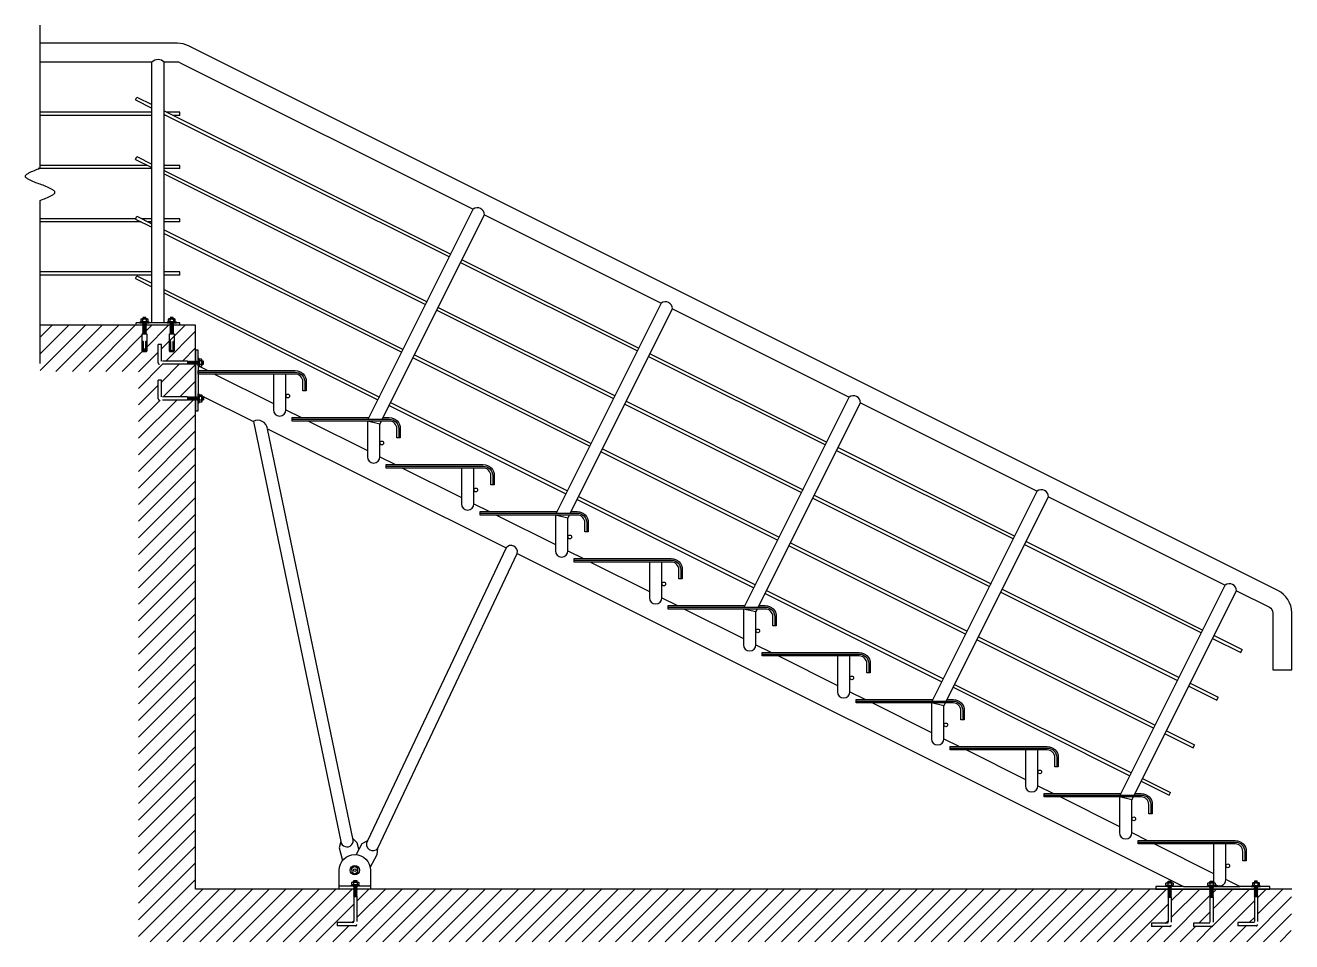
# Model space of a CAD drawing. Header units: millimetres. Extents: x 21.2 to 50.9, y 4.4 to 20.1.
# Drawn here: x 21.17 to 26.22, y 15.16 to 18.82 of the extents above; entities that cross this region are included whole.
import ezdxf

# ---------------------------------------------------------------- set-up
doc = ezdxf.new("R2010")
doc.units = ezdxf.units.MM
doc.linetypes.add('DASHED', pattern=[0.75, 0.5, -0.25])

# ---------------------------------------------------------------- blocks, each defined once
blk = doc.blocks.new('A$C688311E0')
h = blk.add_hatch()
h.set_pattern_fill('ANSI31', color=256, scale=375, style=0)
h.set_pattern_definition([(45, (-14988.09, -7635.56), (-33.14563, 33.14563), [])])
h.paths.add_polyline_path([(1310.3, 183), (1311.3, 183.1), (1309.3, 187.1), (1309.3, 187.1), (1311.3, 191.4), (1309.3, 195.4), (1309.3, 195.4), (1311.3, 199.7), (1309.3, 203.7), (1309.3, 203.7), (1311.3, 208.1), (1310.3, 210.1), (679.5, 210.1), (679.5, 2160.7), (675.8, 2162.4), (671.8, 2160.4), (671.8, 2160.4), (667.5, 2162.4), (663.5, 2160.4), (663.5, 2160.4), (659.2, 2162.4), (655.1, 2160.4), (655.1, 2160.4), (650.8, 2162.4), (647.3, 2160.6), (647.3, 2161.4), (535.6, 2161.4, -0.414214), (530.4, 2166.6), (530.4, 2240.3), (542.9, 2240.3), (542.9, 2173.9), (649.9, 2173.9), (650, 2172.9), (654, 2174.9), (654, 2174.8), (658.3, 2172.9), (662.3, 2174.9), (662.3, 2174.8), (666.6, 2172.9), (670.6, 2174.9), (670.6, 2174.8), (675, 2172.9), (679.5, 2175.1), (679.5, 2303.4), (675.8, 2305), (671.8, 2303), (671.8, 2303.1), (667.5, 2305), (663.5, 2303), (663.5, 2303.1), (659.2, 2305), (655.1, 2303), (655.1, 2303.1), (650.8, 2305), (647.3, 2303.3), (647.3, 2304.1), (535.6, 2304.1, -0.414214), (530.4, 2309.3), (530.4, 2383), (542.9, 2383), (542.9, 2316.6), (649.9, 2316.6), (650, 2315.6), (654, 2317.6), (654, 2317.5), (658.3, 2315.6), (662.3, 2317.6), (662.3, 2317.5), (666.6, 2315.6), (670.6, 2317.6), (670.6, 2317.5), (675, 2315.6), (679.5, 2317.8), (679.5, 2360.1), (679.5, 2460.1), (59.1, 2460.1), (59.1, 2275.8), (451.9, 2275.8), (451.9, 0), (5049, 0), (5052, 210.1), (4915.4, 210.1), (4914.9, 208.9), (4916.9, 204.9), (4916.9, 204.9), (4914.9, 200.6), (4916.9, 196.6), (4916.9, 196.6), (4914.9, 192.2), (4916.9, 188.2), (4916.9, 188.2), (4914.9, 183.9), (4916.7, 180.4), (4915.9, 180.4), (4915.9, 68.7, -0.414214), (4910.7, 63.5), (4836.9, 63.5), (4836.9, 76), (4903.4, 76), (4903.4, 183), (4904.4, 183.1), (4902.4, 187.1), (4902.4, 187.1), (4904.4, 191.4), (4902.4, 195.4), (4902.4, 195.4), (4904.4, 199.7), (4902.4, 203.7), (4902.4, 203.7), (4904.4, 208.1), (4903.4, 210.1), (4739.3, 210.1), (4737.7, 206.4), (4739.7, 202.4), (4739.6, 202.4), (4737.7, 198.1), (4739.7, 194.1), (4739.6, 194.1), (4737.7, 189.7), (4739.7, 185.7), (4739.6, 185.7), (4737.7, 181.4), (4739.4, 177.9), (4738.6, 177.9), (4738.6, 66.2, -0.414214), (4733.4, 61), (4659.7, 61), (4659.7, 73.5), (4726.1, 73.5), (4726.1, 180.5), (4727.1, 180.6), (4725.1, 184.6), (4725.2, 184.6), (4727.1, 188.9), (4725.1, 192.9), (4725.2, 192.9), (4727.1, 197.2), (4725.1, 201.2), (4725.2, 201.2), (4727.1, 205.6), (4724.9, 210.1), (4572.1, 210.1), (4570.4, 206.4), (4572.4, 202.4), (4572.4, 202.4), (4570.4, 198.1), (4572.4, 194.1), (4572.4, 194.1), (4570.4, 189.7), (4572.4, 185.7), (4572.4, 185.7), (4570.4, 181.4), (4572.2, 177.9), (4571.4, 177.9), (4571.4, 66.2, -0.414214), (4566.2, 61), (4492.4, 61), (4492.4, 73.5), (4558.9, 73.5), (4558.9, 180.5), (4559.9, 180.6), (4557.9, 184.6), (4557.9, 184.6), (4559.9, 188.9), (4557.9, 192.9), (4557.9, 192.9), (4559.9, 197.2), (4557.9, 201.2), (4557.9, 201.2), (4559.9, 205.6), (4557.6, 210.1), (4509.9, 210.1), (1322.3, 210.1), (1321.8, 208.9), (1323.8, 204.9), (1323.8, 204.9), (1321.8, 200.6), (1323.8, 196.6), (1323.8, 196.6), (1321.8, 192.2), (1323.8, 188.2), (1323.8, 188.2), (1321.8, 183.9), (1323.6, 180.4), (1322.8, 180.4), (1322.8, 68.7, -0.414214), (1317.6, 63.5), (1243.8, 63.5), (1243.8, 76), (1310.3, 76)])
h.paths.add_polyline_path([(590.2, 2357.6), (577.7, 2357.6), (577.7, 2395.1), (579.8, 2395.1), (579.8, 2357.6), (588.2, 2357.6), (588.2, 2395.1), (590.2, 2395.1)], flags=16)
h.paths.add_polyline_path([(481.6, 2357.6), (469.1, 2357.6), (469.1, 2395.1), (471.1, 2395.1), (471.1, 2357.6), (479.5, 2357.6), (479.5, 2395.1), (481.6, 2395.1)], flags=16)
for p, q in [((504.4, 3510.1), (59.1, 3510.1)), ((504.5, 2470.1), (504.5, 3510.1)), ((554.5, 2470.1), (554.5, 3510.1)), ((606.4, 3510.1), (554.5, 3510.1)), ((617.6, 3507.4), (1787, 2922.7)), ((439.2, 3359), (444.8, 3370.2)), ((439.2, 3359), (504.5, 3326.4)), ((444.8, 3370.2), (504.5, 3340.4)), ((504.5, 3310.1), (59.1, 3310.1)), ((504.5, 3297.6), (59.1, 3297.6)), ((554.5, 3315.4), (1697.6, 2743.8)), ((554.5, 3301.4), (1692, 2732.6)), ((562.2, 3297.6), (554.5, 3297.6)), ((617, 3310.1), (565.1, 3310.1)), ((617, 3297.6), (590.1, 3297.6)), ((617, 3297.6), (617, 3310.1)), ((439.2, 3121.5), (444.8, 3132.7)), ((444.8, 3132.7), (504.5, 3102.8)), ((504.5, 3085.1), (50.8, 3085.1)), ((487, 3097.6), (59.1, 3097.6)), ((439.2, 3121.5), (504.5, 3088.8)), ((617, 3097.6), (554.5, 3097.6)), ((617, 3085.1), (554.5, 3085.1)), ((617, 3085.1), (617, 3097.6)), ((554.5, 3077.8), (1602.6, 2553.7)), ((554.5, 3063.8), (1597, 2542.6)), ((439.7, 2885.1), (59.1, 2885.1)), ((439.2, 2883.9), (444.8, 2895.1)), ((439.2, 2883.9), (504.5, 2851.2)), ((444.8, 2895.1), (504.5, 2865.2)), ((504.5, 2885.1), (464.8, 2885.1)), ((617, 2885.1), (554.5, 2885.1)), ((617, 2872.6), (617, 2885.1)), ((1368.2, 2085.1), (1787, 2922.7)), ((1424.1, 2085.1), (1831.8, 2900.3)), ((1831.8, 2900.3), (2537, 2547.7)), ((461.8, 2872.6), (59.1, 2872.6)), ((504.5, 2872.6), (489.8, 2872.6)), ((617, 2872.6), (554.5, 2872.6)), ((554.5, 2840.2), (1507.5, 2363.7)), ((554.5, 2826.2), (1501.9, 2352.5)), ((1736.7, 2710.3), (2442, 2357.6)), ((1742.3, 2721.5), (2447.6, 2368.8)), ((504.5, 2672.6), (59.1, 2672.6)), ((504.5, 2660.1), (59.1, 2660.1)), ((439.2, 2646.3), (444.8, 2657.5)), ((439.2, 2646.3), (504.5, 2613.7)), ((444.8, 2657.5), (504.5, 2627.6)), ((617, 2672.6), (554.5, 2672.6)), ((617, 2660.1), (554.5, 2660.1)), ((617, 2660.1), (617, 2672.6)), ((554.5, 2602.6), (1412.5, 2173.6)), ((554.5, 2588.7), (1406.9, 2162.4)), ((1647.3, 2531.4), (2352.6, 2178.7)), ((467.9, 2483.8), (467.9, 2475.7)), ((481.3, 2489.2), (468.8, 2490.3)), ((481.3, 2485.1), (468.8, 2486.1)), ((481.3, 2485.1), (469.3, 2485.1)), ((469.8, 2488.1), (480.3, 2487.2)), ((482.3, 2483.8), (482.3, 2475.7)), ((576.5, 2483.8), (576.5, 2475.7)), ((590, 2489.2), (577.5, 2490.3)), ((590, 2485.1), (577.5, 2486.1)), ((590, 2485.1), (578, 2485.1)), ((578.5, 2488.1), (589, 2487.2)), ((591, 2483.8), (591, 2475.7)), ((1641.7, 2520.2), (2347, 2167.6)), ((2174.1, 1710.1), (2581.8, 2525.3)), ((2581.8, 2525.3), (3287, 2172.7)), ((617, 2470.1), (442, 2470.1)), ((442, 2460.1), (442, 2470.1)), ((487.4, 2472.2), (462.7, 2472.2)), ((464.5, 2474.4), (485.6, 2474.4)), ((596.1, 2472.2), (571.4, 2472.2)), ((573.2, 2474.4), (594.3, 2474.4)), ((617, 2460.1), (617, 2470.1)), ((1546.7, 2330.1), (2251.9, 1977.5)), ((1552.2, 2341.3), (2257.5, 1988.7)), ((2486.7, 2335.3), (3192, 1982.6)), ((2492.3, 2346.5), (3197.6, 1993.8)), ((689.5, 2305.4), (689.5, 2316.5)), ((689.5, 2315.6), (689.5, 2304.5)), ((689.5, 2315.6), (689.5, 2304.5)), ((689.5, 2297.6), (689.5, 2185.7)), ((691.6, 2298.1), (691.6, 2322.8)), ((693.8, 2321), (693.8, 2299.9)), ((703.2, 2317.7), (695.1, 2317.7)), ((703.2, 2303.3), (695.1, 2303.3)), ((704.5, 2304.2), (705.5, 2316.7)), ((704.5, 2304.2), (704.5, 2316.3)), ((707.5, 2315.7), (706.6, 2305.2)), ((708.6, 2304.2), (709.7, 2316.7)), ((754.5, 2265.1), (989.5, 2147.6)), ((689.5, 2172.9), (689.5, 2161.8)), ((689.5, 2172.9), (689.5, 2161.8)), ((691.6, 2180.2), (691.6, 2155.5)), ((693.8, 2157.3), (693.8, 2178.4)), ((703.2, 2175), (695.1, 2175)), ((704.5, 2174.1), (704.5, 2162)), ((704.5, 2174.1), (705.5, 2161.6)), ((707.5, 2162.6), (706.6, 2173.1)), ((708.6, 2174.1), (709.7, 2161.6)), ((2868.2, 1335.1), (3287, 2172.7)), ((703.2, 2160.6), (695.1, 2160.6)), ((1039.5, 2122.6), (1102, 2091.3)), ((1451.6, 2140.1), (2156.9, 1787.4)), ((1457.2, 2151.3), (2162.5, 1798.6)), ((2391.7, 2145.2), (3097, 1792.6)), ((2397.3, 2156.4), (3102.6, 1803.7)), ((2924.1, 1335.1), (3331.8, 2150.3)), ((3331.8, 2150.3), (4037, 1797.7)), ((1129.5, 2077.6), (1364.5, 1960.1)), ((3242.3, 1971.5), (3947.6, 1618.8)), ((1414.5, 1935.1), (1477, 1903.8)), ((2296.7, 1955.1), (3001.9, 1602.5)), ((2302.2, 1966.3), (3007.5, 1613.7)), ((3236.7, 1960.3), (3942, 1607.6)), ((1504.5, 1890.1), (1739.5, 1772.6)), ((2207.2, 1776.3), (2912.5, 1423.6)), ((3141.7, 1770.2), (3847, 1417.6)), ((3147.3, 1781.4), (3852.6, 1428.7)), ((3618.2, 960.1), (4037, 1797.7)), ((3674.1, 960.1), (4081.8, 1775.3)), ((4081.8, 1775.3), (4787, 1422.7)), ((1789.5, 1747.6), (1852, 1716.3)), ((2201.6, 1765.1), (2906.9, 1412.4)), ((1879.5, 1702.6), (2114.5, 1585.1)), ((3046.7, 1580.1), (3751.9, 1227.5)), ((3052.2, 1591.3), (3757.5, 1238.7)), ((3986.7, 1585.3), (4692, 1232.6)), ((3992.3, 1596.5), (4697.6, 1243.8)), ((2164.5, 1560.1), (2227, 1528.8)), ((2254.5, 1515.1), (2489.5, 1397.6)), ((4368.2, 585.1), (4787, 1422.7)), ((2539.5, 1372.6), (2602, 1341.3)), ((2951.6, 1390.1), (3656.9, 1037.4)), ((2957.2, 1401.3), (3662.5, 1048.6)), ((3891.7, 1395.2), (4597, 1042.6)), ((3897.3, 1406.4), (4602.6, 1053.7)), ((4424.1, 585.1), (4831.8, 1400.3)), ((2629.5, 1327.6), (2864.5, 1210.1)), ((3802.2, 1216.3), (4507.5, 863.7)), ((4742.3, 1221.5), (4854.1, 1165.6)), ((2914.5, 1185.1), (2977, 1153.8)), ((3796.7, 1205.1), (4501.9, 852.5)), ((4736.7, 1210.3), (4848.5, 1154.4)), ((4848.5, 1154.4), (4854.1, 1165.6)), ((3004.5, 1140.1), (3239.5, 1022.6)), ((3701.6, 1015.1), (4406.9, 662.4)), ((3707.2, 1026.3), (4412.5, 673.6)), ((4641.7, 1020.2), (4753.5, 964.3)), ((4647.3, 1031.4), (4759.1, 975.5)), ((3289.5, 997.6), (3352, 966.3)), ((4753.5, 964.3), (4759.1, 975.5)), ((3379.5, 952.6), (3614.5, 835.1)), ((3664.5, 810.1), (3727, 778.8)), ((4546.7, 830.1), (4658.5, 774.2)), ((4552.2, 841.3), (4664, 785.4)), ((3754.5, 765.1), (3989.5, 647.6)), ((4658.5, 774.2), (4664, 785.4)), ((4039.5, 622.6), (4102, 591.3)), ((4451.6, 640.1), (4563.4, 584.2)), ((4457.2, 651.3), (4569, 595.4)), ((4129.5, 577.6), (4364.5, 460.1)), ((4563.4, 584.2), (4569, 595.4)), ((4414.5, 435.1), (4477, 403.8)), ((4504.5, 390.1), (4739.5, 272.6)), ((1252, 222.6), (1377, 222.6)), ((1304, 224.7), (1328.7, 224.7)), ((1326.9, 226.9), (1305.8, 226.9)), ((1309.1, 236.3), (1309.2, 228.2)), ((1310.1, 241.7), (1322.6, 242.8)), ((1310.1, 237.6), (1322.6, 238.6)), ((1310.1, 237.6), (1322.1, 237.6)), ((1321.6, 240.6), (1311.1, 239.7)), ((1311.3, 222.6), (1322.3, 222.6)), ((1323.6, 236.3), (1323.6, 228.2)), ((4552.6, 222.2), (4577.3, 222.2)), ((4575.5, 224.4), (4554.4, 224.4)), ((4557.7, 233.8), (4557.7, 225.7)), ((4558.7, 239.2), (4571.2, 240.3)), ((4558.7, 235.1), (4571.2, 236.1)), ((4558.7, 235.1), (4570.7, 235.1)), ((4570.2, 238.1), (4559.7, 237.2)), ((4559.9, 220.1), (4570.9, 220.1)), ((4559.9, 220.1), (4570.9, 220.1)), ((4572.2, 233.8), (4572.2, 225.7)), ((4620.9, 220.1), (4844.5, 220.1)), ((4719.9, 222.2), (4744.6, 222.2)), ((4742.8, 224.4), (4721.7, 224.4)), ((4725, 233.8), (4725, 225.7)), ((4726, 239.2), (4738.5, 240.3)), ((4726, 235.1), (4738.5, 236.1)), ((4726, 235.1), (4738, 235.1)), ((4737.5, 238.1), (4726.9, 237.2)), ((4727.1, 220.1), (4738.2, 220.1)), ((4727.1, 220.1), (4738.2, 220.1)), ((4739.4, 233.8), (4739.4, 225.7)), ((4921.8, 222.2), (4897.1, 222.2)), ((4898.9, 224.4), (4920, 224.4)), ((4902.2, 233.8), (4902.2, 225.7)), ((4915.7, 239.2), (4903.2, 240.3)), ((4915.7, 235.1), (4903.2, 236.1)), ((4914.5, 220.1), (4903.5, 220.1)), ((4915.7, 235.1), (4903.7, 235.1)), ((4904.2, 238.1), (4914.7, 237.2)), ((4904.4, 222.6), (4915.4, 222.6)), ((4916.7, 233.8), (4916.7, 225.7))]:
    blk.add_line(p, q)
at = {"linetype": 'DASHED'}
for p, q in [((480.1, 2470.1), (469.1, 2470.1)), ((469.1, 2468), (481.6, 2469)), ((469.1, 2463.8), (481.6, 2464.8)), ((469.1, 2459.6), (481.6, 2460.7)), ((469.1, 2455.5), (481.6, 2456.5)), ((469.1, 2451.3), (481.6, 2452.3)), ((469.1, 2447.1), (481.6, 2448.2)), ((469.1, 2443), (481.6, 2444)), ((469.1, 2438.8), (481.6, 2439.8)), ((469.1, 2434.6), (481.6, 2435.7)), ((469.1, 2430.5), (481.6, 2431.5)), ((481.6, 2431.5), (469.1, 2430.5)), ((469.1, 2426.3), (481.6, 2427.3)), ((469.1, 2426.3), (481.1, 2426.3)), ((470, 2470.1), (481, 2470.1)), ((480.6, 2466.8), (470.1, 2466)), ((480.6, 2462.7), (470.1, 2461.8)), ((480.6, 2458.5), (470.1, 2457.7)), ((480.6, 2454.3), (470.1, 2453.5)), ((480.6, 2450.2), (470.1, 2449.3)), ((480.6, 2446), (470.1, 2445.2)), ((480.6, 2441.8), (470.1, 2441)), ((480.6, 2437.7), (470.1, 2436.8)), ((480.6, 2433.5), (470.1, 2432.7)), ((480.6, 2429.3), (470.1, 2428.5)), ((577.7, 2468), (590.2, 2469)), ((577.7, 2463.8), (590.2, 2464.8)), ((577.7, 2459.6), (590.2, 2460.7)), ((577.7, 2455.5), (590.2, 2456.5)), ((577.7, 2451.3), (590.2, 2452.3)), ((577.7, 2447.1), (590.2, 2448.2)), ((577.7, 2443), (590.2, 2444)), ((577.7, 2438.8), (590.2, 2439.8)), ((577.7, 2434.6), (590.2, 2435.7)), ((590.2, 2431.5), (577.7, 2430.5)), ((577.7, 2430.5), (590.2, 2431.5)), ((577.7, 2426.3), (590.2, 2427.3)), ((577.7, 2426.3), (589.8, 2426.3)), ((588.8, 2470.1), (577.8, 2470.1)), ((578.7, 2470.1), (589.7, 2470.1)), ((589.2, 2466.8), (578.7, 2466)), ((589.2, 2462.7), (578.7, 2461.8)), ((589.2, 2458.5), (578.7, 2457.7)), ((589.2, 2454.3), (578.7, 2453.5)), ((589.2, 2450.2), (578.7, 2449.3)), ((589.2, 2446), (578.7, 2445.2)), ((589.2, 2441.8), (578.7, 2441)), ((589.2, 2437.7), (578.7, 2436.8)), ((589.2, 2433.5), (578.7, 2432.7)), ((589.2, 2429.3), (578.7, 2428.5)), ((530.4, 2309.3), (530.4, 2383)), ((542.9, 2383), (530.4, 2383)), ((542.9, 2316.6), (542.9, 2383)), ((647.3, 2304.1), (535.6, 2304.1)), ((647.3, 2316.6), (542.9, 2316.6)), ((647.3, 2316.6), (647.3, 2304.1)), ((647.8, 2316.6), (648.8, 2304.1)), ((650.8, 2305), (650, 2315.6)), ((652, 2316.6), (653, 2304.1)), ((655, 2305), (654.1, 2315.6)), ((656.1, 2316.6), (657.2, 2304.1)), ((659.2, 2305), (658.3, 2315.6)), ((660.3, 2316.6), (661.3, 2304.1)), ((663.3, 2305), (662.5, 2315.6)), ((664.5, 2316.6), (665.5, 2304.1)), ((667.5, 2305), (666.6, 2315.6)), ((668.6, 2316.6), (669.7, 2304.1)), ((671.7, 2305), (670.8, 2315.6)), ((672.8, 2316.6), (673.8, 2304.1)), ((675.8, 2305), (675, 2315.6)), ((677, 2316.6), (678, 2304.1)), ((680, 2305), (679.1, 2315.6)), ((681.1, 2316.6), (682.2, 2304.1)), ((684.2, 2305), (683.3, 2315.6)), ((685.3, 2316.6), (686.3, 2304.1)), ((688.3, 2305), (687.5, 2315.6)), ((689.5, 2316.6), (689.5, 2304.5)), ((542.9, 2240.3), (530.4, 2240.3)), ((530.4, 2166.6), (530.4, 2240.3)), ((542.9, 2173.9), (542.9, 2240.3)), ((647.3, 2173.9), (542.9, 2173.9)), ((647.3, 2173.9), (647.3, 2161.4)), ((647.8, 2173.9), (648.8, 2161.4)), ((650.8, 2162.4), (650, 2172.9)), ((652, 2173.9), (653, 2161.4)), ((655, 2162.4), (654.1, 2172.9)), ((656.1, 2173.9), (657.2, 2161.4)), ((659.2, 2162.4), (658.3, 2172.9)), ((660.3, 2173.9), (661.3, 2161.4)), ((663.3, 2162.4), (662.5, 2172.9)), ((664.5, 2173.9), (665.5, 2161.4)), ((667.5, 2162.4), (666.6, 2172.9)), ((668.6, 2173.9), (669.7, 2161.4)), ((671.7, 2162.4), (670.8, 2172.9)), ((672.8, 2173.9), (673.8, 2161.4)), ((675.8, 2162.4), (675, 2172.9)), ((677, 2173.9), (678, 2161.4)), ((680, 2162.4), (679.1, 2172.9)), ((681.1, 2173.9), (682.2, 2161.4)), ((684.2, 2162.4), (683.3, 2172.9)), ((685.3, 2173.9), (686.3, 2161.4)), ((688.3, 2162.4), (687.5, 2172.9)), ((689.5, 2173.9), (689.5, 2161.8)), ((647.3, 2161.4), (535.6, 2161.4)), ((1310.3, 222.6), (1322.3, 222.6)), ((1310.3, 218.4), (1322.8, 219.4)), ((1310.3, 214.2), (1322.8, 215.3)), ((1310.3, 210.1), (1322.8, 211.1)), ((1310.3, 205.9), (1322.8, 206.9)), ((1310.3, 201.7), (1322.8, 202.8)), ((1321.8, 221.4), (1311.3, 220.6)), ((1321.8, 217.2), (1311.3, 216.4)), ((1321.8, 213.1), (1311.3, 212.2)), ((1321.8, 208.9), (1311.3, 208.1)), ((1321.8, 204.7), (1311.3, 203.9)), ((4558.9, 220.1), (4570.9, 220.1)), ((4558.9, 215.9), (4571.4, 216.9)), ((4558.9, 211.7), (4571.4, 212.8)), ((4558.9, 207.6), (4571.4, 208.6)), ((4558.9, 203.4), (4571.4, 204.4)), ((4570.4, 218.9), (4559.9, 218.1)), ((4570.4, 214.7), (4559.9, 213.9)), ((4570.4, 210.6), (4559.9, 209.7)), ((4570.4, 206.4), (4559.9, 205.6)), ((4570.4, 202.2), (4559.9, 201.4)), ((4726.1, 220.1), (4738.2, 220.1)), ((4726.1, 215.9), (4738.6, 216.9)), ((4726.1, 211.7), (4738.6, 212.8)), ((4726.1, 207.6), (4738.6, 208.6)), ((4726.1, 203.4), (4738.6, 204.4)), ((4737.7, 218.9), (4727.1, 218.1)), ((4737.7, 214.7), (4727.1, 213.9)), ((4737.7, 210.6), (4727.1, 209.7)), ((4737.7, 206.4), (4727.1, 205.6)), ((4737.7, 202.2), (4727.1, 201.4)), ((4903.4, 222.6), (4915.4, 222.6)), ((4903.4, 218.4), (4915.9, 219.4)), ((4903.4, 214.2), (4915.9, 215.3)), ((4903.4, 210.1), (4915.9, 211.1)), ((4903.4, 205.9), (4915.9, 206.9)), ((4903.4, 201.7), (4915.9, 202.8)), ((4914.9, 221.4), (4904.4, 220.6)), ((4914.9, 217.2), (4904.4, 216.4)), ((4914.9, 213.1), (4904.4, 212.2)), ((4914.9, 208.9), (4904.4, 208.1)), ((4914.9, 204.7), (4904.4, 203.9)), ((1310.3, 197.6), (1322.8, 198.6)), ((1310.3, 193.4), (1322.8, 194.4)), ((1310.3, 189.2), (1322.8, 190.3)), ((1310.3, 185.1), (1322.8, 186.1)), ((1310.3, 180.9), (1322.8, 181.9)), ((1310.3, 180.4), (1322.8, 180.4)), ((1310.3, 180.4), (1310.3, 76)), ((1321.8, 200.6), (1311.3, 199.7)), ((1321.8, 196.4), (1311.3, 195.6)), ((1321.8, 192.2), (1311.3, 191.4)), ((1321.8, 188.1), (1311.3, 187.2)), ((1321.8, 183.9), (1311.3, 183.1)), ((1322.8, 180.4), (1322.8, 68.7)), ((4558.9, 199.2), (4571.4, 200.3)), ((4558.9, 195.1), (4571.4, 196.1)), ((4558.9, 190.9), (4571.4, 191.9)), ((4558.9, 186.7), (4571.4, 187.8)), ((4558.9, 182.6), (4571.4, 183.6)), ((4558.9, 178.4), (4571.4, 179.4)), ((4558.9, 177.9), (4558.9, 73.5)), ((4558.9, 177.9), (4571.4, 177.9)), ((4570.4, 198.1), (4559.9, 197.2)), ((4570.4, 193.9), (4559.9, 193.1)), ((4570.4, 189.7), (4559.9, 188.9)), ((4570.4, 185.6), (4559.9, 184.7)), ((4570.4, 181.4), (4559.9, 180.6)), ((4571.4, 177.9), (4571.4, 66.2)), ((4726.1, 199.2), (4738.6, 200.3)), ((4726.1, 195.1), (4738.6, 196.1)), ((4726.1, 190.9), (4738.6, 191.9)), ((4726.1, 186.7), (4738.6, 187.8)), ((4726.1, 182.6), (4738.6, 183.6)), ((4726.1, 178.4), (4738.6, 179.4)), ((4726.1, 177.9), (4726.1, 73.5)), ((4726.1, 177.9), (4738.6, 177.9)), ((4737.7, 198.1), (4727.1, 197.2)), ((4737.7, 193.9), (4727.1, 193.1)), ((4737.7, 189.7), (4727.1, 188.9)), ((4737.7, 185.6), (4727.1, 184.7)), ((4737.7, 181.4), (4727.1, 180.6)), ((4738.6, 177.9), (4738.6, 66.2)), ((4903.4, 197.6), (4915.9, 198.6)), ((4903.4, 193.4), (4915.9, 194.4)), ((4903.4, 189.2), (4915.9, 190.3)), ((4903.4, 185.1), (4915.9, 186.1)), ((4903.4, 180.9), (4915.9, 181.9)), ((4903.4, 180.4), (4903.4, 76)), ((4903.4, 180.4), (4915.9, 180.4)), ((4914.9, 200.6), (4904.4, 199.7)), ((4914.9, 196.4), (4904.4, 195.6)), ((4914.9, 192.2), (4904.4, 191.4)), ((4914.9, 188.1), (4904.4, 187.2)), ((4914.9, 183.9), (4904.4, 183.1)), ((4915.9, 180.4), (4915.9, 68.7)), ((1310.3, 76), (1243.8, 76)), ((1243.8, 76), (1243.8, 63.5)), ((1317.6, 63.5), (1243.8, 63.5)), ((4558.9, 73.5), (4492.4, 73.5)), ((4492.4, 73.5), (4492.4, 61)), ((4566.2, 61), (4492.4, 61)), ((4726.1, 73.5), (4659.7, 73.5)), ((4659.7, 73.5), (4659.7, 61)), ((4733.4, 61), (4659.7, 61)), ((4903.4, 76), (4836.9, 76)), ((4836.9, 76), (4836.9, 63.5)), ((4910.7, 63.5), (4836.9, 63.5))]:
    blk.add_line(p, q, dxfattribs=at)
for points in [[(59.1, 2306.7), (59.1, 2958.4, 0.033865), (104.6, 2977.2, 0.043189), (115, 2984.6, 0.176583), (118.2, 2990.4, 0.176583), (115, 2996.3, 0.043189), (104.6, 3003.6, 0.033865), (59.1, 3022.4, -0.033865), (13.6, 3041.2, -0.043189), (3.3, 3048.6, -0.176583), (0, 3054.4, -0.176583), (3.3, 3060.3, -0.043189), (13.6, 3067.6, -0.033865), (59.1, 3086.4), (59.1, 3656.8)], [(4831.8, 1400.3), (4963.1, 1334.6, -0.284079), (4977, 1312.3), (4977, 1085.1), (5052, 1085.1), (5052, 1312.3, 0.284079), (4996.7, 1401.7), (651.1, 3574.5, 0.116434), (606.4, 3585.1), (59.1, 3585.1)], [(480.1, 2470.1), (493.7, 2470.1), (493.7, 2472.2), (487.4, 2472.2), (487.4, 2474.4), (485.6, 2474.4, 0.201578), (489.5, 2475.9), (489.5, 2483.6, 0.203722), (485.9, 2485.1), (481.3, 2485.1), (480.3, 2487.2), (481.3, 2489.2), (480.4, 2491.3), (469.4, 2491.3), (468.8, 2490.3), (469.8, 2488.1), (468.8, 2486.1), (469.3, 2485.1), (464.2, 2485.1, 0.22641), (460.7, 2483.6), (460.6, 2475.9, 0.193582), (464.5, 2474.4), (462.7, 2474.4), (462.7, 2472.2), (456.5, 2472.2), (456.5, 2470.1), (469.1, 2470.1)], [(464.5, 2485.1, -0.219294), (467.9, 2483.8, -0.173205), (482.3, 2483.8, -0.102242), (485.6, 2485.1)], [(464.5, 2474.4, 0.219294), (467.9, 2475.7, 0.173205), (482.3, 2475.7, 0.102242), (485.6, 2474.4)], [(588.8, 2470.1), (602.4, 2470.1), (602.4, 2472.2), (596.1, 2472.2), (596.1, 2474.4), (594.3, 2474.4, 0.201578), (598.2, 2475.9), (598.2, 2483.6, 0.203722), (594.6, 2485.1), (590, 2485.1), (589, 2487.2), (590, 2489.2), (589.1, 2491.3), (578, 2491.3), (577.5, 2490.3), (578.5, 2488.1), (577.5, 2486.1), (578, 2485.1), (572.9, 2485.1, 0.22641), (569.3, 2483.6), (569.3, 2475.9, 0.193582), (573.2, 2474.4), (571.4, 2474.4), (571.4, 2472.2), (565.2, 2472.2), (565.2, 2470.1), (577.8, 2470.1)], [(573.2, 2485.1, -0.219294), (576.5, 2483.8, -0.173205), (591, 2483.8, -0.102242), (594.3, 2485.1)], [(573.2, 2474.4, 0.219294), (576.5, 2475.7, 0.173205), (591, 2475.7, 0.102242), (594.3, 2474.4)], [(689.5, 2305.4), (689.5, 2291.9), (691.6, 2291.9), (691.6, 2298.1), (693.8, 2298.1), (693.8, 2299.9, 0.201578), (695.3, 2296.1), (703, 2296.1, 0.203722), (704.5, 2299.6), (704.5, 2304.2), (706.6, 2305.2), (708.6, 2304.2), (710.7, 2305.2), (710.7, 2316.2), (709.7, 2316.7), (707.5, 2315.7), (705.5, 2316.7), (704.5, 2316.3), (704.5, 2321.4, 0.22641), (703, 2324.9), (695.3, 2324.9, 0.193582), (693.8, 2321), (693.8, 2322.8), (691.6, 2322.8), (691.6, 2329.1), (689.5, 2329.1), (689.5, 2316.5)], [(689.5, 2272.6), (689.5, 2278.8), (1077, 2278.8, -0.414214), (1120.7, 2235.1), (1120.7, 2197.6), (1114.5, 2197.6)], [(693.8, 2321, 0.219294), (695.1, 2317.7, 0.173205), (695.1, 2303.3, 0.102242), (693.8, 2299.9)], [(704.5, 2321, -0.219294), (703.2, 2317.7, -0.173205), (703.2, 2303.3, -0.102242), (704.5, 2299.9)], [(989.5, 2265.1), (989.5, 2122.6, 1), (1039.5, 2122.6), (1039.5, 2265.1)], [(689.5, 2172.9), (689.5, 2186.4), (691.6, 2186.4), (691.6, 2180.2), (693.8, 2180.2), (693.8, 2178.4, -0.201578), (695.3, 2182.2), (703, 2182.2, -0.203722), (704.5, 2178.7), (704.5, 2174.1), (706.6, 2173.1), (708.6, 2174.1), (710.7, 2173.1), (710.7, 2162.1), (709.7, 2161.6), (707.5, 2162.6), (705.5, 2161.6), (704.5, 2162), (704.5, 2156.9, -0.22641), (703, 2153.4), (695.3, 2153.4, -0.193582), (693.8, 2157.3), (693.8, 2155.5), (691.6, 2155.5), (691.6, 2149.2), (689.5, 2149.2), (689.5, 2161.8)], [(693.8, 2157.3, -0.219294), (695.1, 2160.6, -0.173205), (695.1, 2175, -0.102242), (693.8, 2178.4)], [(704.5, 2157.3, 0.219294), (703.2, 2160.6, 0.173205), (703.2, 2175, 0.102242), (704.5, 2178.4)], [(1414.5, 2065.7), (1364.5, 2077.6), (1364.5, 1935.1, 1), (1414.5, 1935.1), (1414.5, 2065.7), (1420.4, 2077.6)], [(1427.2, 2091.3), (1452, 2091.3, -0.414214), (1495.7, 2047.6), (1495.7, 2010.1), (1489.5, 2010.1)], [(1439.5, 1897.6), (1439.5, 1903.8), (1827, 1903.8, -0.414214), (1870.7, 1860.1), (1870.7, 1822.6), (1864.5, 1822.6)], [(1739.5, 1890.1), (1739.5, 1747.6, 1), (1789.5, 1747.6), (1789.5, 1890.1)], [(2164.5, 1690.7), (2114.5, 1702.6), (2114.5, 1560.1, 1), (2164.5, 1560.1), (2164.5, 1690.7), (2170.4, 1702.6)], [(2177.2, 1716.3), (2202, 1716.3, -0.414214), (2245.7, 1672.6), (2245.7, 1635.1), (2239.5, 1635.1)], [(2189.5, 1522.6), (2189.5, 1528.8), (2577, 1528.8, -0.414214), (2620.7, 1485.1), (2620.7, 1447.6), (2614.5, 1447.6)], [(2489.5, 1515.1), (2489.5, 1372.6, 1), (2539.5, 1372.6), (2539.5, 1515.1)], [(2914.5, 1315.7), (2864.5, 1327.6), (2864.5, 1185.1, 1), (2914.5, 1185.1), (2914.5, 1315.7), (2920.4, 1327.6)], [(2927.2, 1341.3), (2952, 1341.3, -0.414214), (2995.7, 1297.6), (2995.7, 1260.1), (2989.5, 1260.1)], [(2939.5, 1147.6), (2939.5, 1153.8), (3327, 1153.8, -0.414214), (3370.7, 1110.1), (3370.7, 1072.6), (3364.5, 1072.6)], [(3239.5, 1140.1), (3239.5, 997.6, 1), (3289.5, 997.6), (3289.5, 1140.1)], [(3677.2, 966.3), (3702, 966.3, -0.414214), (3745.7, 922.6), (3745.7, 885.1), (3739.5, 885.1)], [(3664.5, 940.7), (3614.5, 952.6), (3614.5, 810.1, 1), (3664.5, 810.1), (3664.5, 940.7), (3670.4, 952.6)], [(3689.5, 772.6), (3689.5, 778.8), (4077, 778.8, -0.414214), (4120.7, 735.1), (4120.7, 697.6), (4114.5, 697.6)], [(3989.5, 765.1), (3989.5, 622.6, 1), (4039.5, 622.6), (4039.5, 765.1)], [(4414.5, 565.7), (4364.5, 577.6), (4364.5, 435.1, 1), (4414.5, 435.1), (4414.5, 565.7), (4420.4, 577.6)], [(4427.2, 591.3), (4452, 591.3, -0.414214), (4495.7, 547.6), (4495.7, 510.1), (4489.5, 510.1)], [(4439.5, 397.6), (4439.5, 403.8), (4827, 403.8, -0.414214), (4870.7, 360.1), (4870.7, 322.6), (4864.5, 322.6)], [(4739.5, 390.1), (4739.5, 247.6, 0.131649), (4742.8, 235.1, 0.131649)], [(4746.6, 230, 0.671073), (4789.5, 247.6), (4789.5, 390.1)], [(1252, 210.1), (1252, 285.1, -1), (1377, 285.1), (1377, 210.1)], [(1311.3, 222.6), (1297.8, 222.6), (1297.8, 224.7), (1304, 224.7), (1304, 226.9), (1305.8, 226.9, -0.201578), (1301.9, 228.4), (1301.9, 236.1, -0.203722), (1305.5, 237.6), (1310.1, 237.6), (1311.1, 239.7), (1310.1, 241.7), (1311.1, 243.8), (1322.1, 243.8), (1322.6, 242.8), (1321.6, 240.6), (1322.6, 238.6), (1322.1, 237.6), (1327.2, 237.6, -0.22641), (1330.8, 236.1), (1330.8, 228.4, -0.193582), (1326.9, 226.9), (1328.7, 226.9), (1328.7, 224.7), (1335, 224.7), (1335, 222.6), (1322.3, 222.6)], [(1326.9, 237.6, 0.219294), (1323.6, 236.3, 0.173205), (1309.1, 236.3, 0.102242), (1305.8, 237.6)], [(1326.9, 226.9, -0.219294), (1323.6, 228.2, -0.173205), (1309.2, 228.2, -0.102242), (1305.8, 226.9)], [(4559.9, 220.1), (4546.4, 220.1), (4546.4, 222.2), (4552.6, 222.2), (4552.6, 224.4), (4554.4, 224.4, -0.201578), (4550.5, 225.9), (4550.5, 233.6, -0.203722), (4554.1, 235.1), (4558.7, 235.1), (4559.7, 237.2), (4558.7, 239.2), (4559.6, 241.3), (4570.7, 241.3), (4571.2, 240.3), (4570.2, 238.1), (4571.2, 236.1), (4570.7, 235.1), (4575.8, 235.1, -0.22641), (4579.4, 233.6), (4579.4, 225.9, -0.193582), (4575.5, 224.4), (4577.3, 224.4), (4577.3, 222.2), (4583.6, 222.2), (4583.6, 220.1), (4570.9, 220.1)], [(4575.5, 235.1, 0.219294), (4572.2, 233.8, 0.173205), (4557.7, 233.8, 0.102242), (4554.4, 235.1)], [(4575.5, 224.4, -0.219294), (4572.2, 225.7, -0.173205), (4557.7, 225.7, -0.102242), (4554.4, 224.4)], [(4727.1, 220.1), (4713.6, 220.1), (4713.6, 222.2), (4719.9, 222.2), (4719.9, 224.4), (4721.7, 224.4, -0.201578), (4717.8, 225.9), (4717.8, 233.6, -0.203722), (4721.3, 235.1), (4726, 235.1), (4726.9, 237.2), (4726, 239.2), (4726.9, 241.3), (4737.9, 241.3), (4738.5, 240.3), (4737.5, 238.1), (4738.5, 236.1), (4738, 235.1), (4743.1, 235.1, -0.22641), (4746.6, 233.6), (4746.6, 225.9, -0.193582), (4742.8, 224.4), (4744.6, 224.4), (4744.6, 222.2), (4750.8, 222.2), (4750.8, 220.1), (4738.2, 220.1)], [(4742.8, 235.1, 0.219294), (4739.4, 233.8, 0.173205), (4725, 233.8, 0.102242), (4721.7, 235.1)], [(4742.8, 224.4, -0.219294), (4739.4, 225.7, -0.173205), (4725, 225.7, -0.102242), (4721.7, 224.4)], [(4914.5, 220.1), (4928.1, 220.1), (4928.1, 222.2), (4921.8, 222.2), (4921.8, 224.4), (4920, 224.4, 0.201578), (4923.9, 225.9), (4923.9, 233.6, 0.203722), (4920.3, 235.1), (4915.7, 235.1), (4914.7, 237.2), (4915.7, 239.2), (4914.8, 241.3), (4903.7, 241.3), (4903.2, 240.3), (4904.2, 238.1), (4903.2, 236.1), (4903.7, 235.1), (4898.6, 235.1, 0.22641), (4895, 233.6), (4895, 225.9, 0.193582), (4898.9, 224.4), (4897.1, 224.4), (4897.1, 222.2), (4890.9, 222.2), (4890.9, 220.1), (4903.5, 220.1)], [(4898.9, 235.1, -0.219294), (4902.2, 233.8, -0.173205), (4916.7, 233.8, -0.102242), (4920, 235.1)], [(4898.9, 224.4, 0.219294), (4902.2, 225.7, 0.173205), (4916.7, 225.7, 0.102242), (4920, 224.4)]]:
    blk.add_lwpolyline(points, format="xyb")
for points in [[(2537, 2547.7), (2118.2, 1710.1)], [(5052, 210.1), (679.5, 210.1), (679.5, 2460.1), (59.1, 2460.1)], [(689.5, 2297.6), (689.5, 2360.1), (679.5, 2360.1), (679.5, 2118.2), (689.5, 2118.2), (689.5, 2185.7)], [(727, 2278.8), (691.6, 2296.5)], [(691.6, 2184.7), (696.5, 2182.2)], [(704.5, 2178.2), (909.6, 2075.7), (1258, 399.3), (1251.6, 374.8), (1265.3, 323.7)], [(1064.5, 2085.1), (1064.5, 2091.3), (1371.3, 2091.3)], [(1330.9, 368.8), (1324.1, 394.2), (1306.3, 412.3), (966.5, 2047.2)], [(966.5, 2047.2), (1917.9, 1571.5), (1365.2, 402), (1342.4, 391.1), (1319.8, 347.3)], [(1814.5, 1710.1), (1814.5, 1716.3), (2121.3, 1716.3)], [(1375.9, 296.7), (1403.9, 348.2), (1406.3, 373.5), (1962, 1549.5), (4620.9, 220.1), (4509.9, 220.1), (4509.9, 210.1), (4964.5, 210.1), (4964.5, 220.1), (4844.5, 220.1), (4789.5, 247.6)], [(2564.5, 1335.1), (2564.5, 1341.3), (2871.3, 1341.3)], [(3314.5, 960.1), (3314.5, 966.3), (3621.3, 966.3)], [(4064.5, 585.1), (4064.5, 591.3), (4371.3, 591.3)]]:
    blk.add_lwpolyline(points)
for points in [[(493.7, 2470.1), (481, 2470.1), (481.6, 2469), (480.6, 2466.8), (481.6, 2464.8), (480.6, 2462.7), (481.6, 2460.7), (480.6, 2458.5), (481.6, 2456.5), (480.6, 2454.3), (481.6, 2452.3), (480.6, 2450.2), (481.6, 2448.2), (480.6, 2446), (481.6, 2444), (480.6, 2441.8), (481.6, 2439.8), (480.6, 2437.7), (481.6, 2435.7), (480.6, 2433.5), (481.6, 2431.5), (480.6, 2429.3), (481.6, 2427.3), (481.1, 2426.3), (484.7, 2426.3), (484.7, 2357.6), (481.6, 2357.6), (483.6, 2353.8), (467, 2353.8), (469.1, 2357.6), (465.9, 2357.6), (465.9, 2426.3), (469.1, 2426.3), (470.1, 2428.5), (469.1, 2430.5), (470.1, 2432.7), (469.1, 2434.6), (470.1, 2436.8), (469.1, 2438.8), (470.1, 2441), (469.1, 2443), (470.1, 2445.2), (469.1, 2447.1), (470.1, 2449.3), (469.1, 2451.3), (470.1, 2453.5), (469.1, 2455.5), (470.1, 2457.7), (469.1, 2459.6), (470.1, 2461.8), (469.1, 2463.8), (470.1, 2466), (469.1, 2468), (470, 2470.1), (456.5, 2470.1)], [(602.4, 2470.1), (589.7, 2470.1), (590.2, 2469), (589.2, 2466.8), (590.2, 2464.8), (589.2, 2462.7), (590.2, 2460.7), (589.2, 2458.5), (590.2, 2456.5), (589.2, 2454.3), (590.2, 2452.3), (589.2, 2450.2), (590.2, 2448.2), (589.2, 2446), (590.2, 2444), (589.2, 2441.8), (590.2, 2439.8), (589.2, 2437.7), (590.2, 2435.7), (589.2, 2433.5), (590.2, 2431.5), (589.2, 2429.3), (590.2, 2427.3), (589.8, 2426.3), (593.4, 2426.3), (593.4, 2357.6), (590.2, 2357.6), (592.3, 2353.8), (575.7, 2353.8), (577.7, 2357.6), (574.6, 2357.6), (574.6, 2426.3), (577.7, 2426.3), (578.7, 2428.5), (577.7, 2430.5), (578.7, 2432.7), (577.7, 2434.6), (578.7, 2436.8), (577.7, 2438.8), (578.7, 2441), (577.7, 2443), (578.7, 2445.2), (577.7, 2447.1), (578.7, 2449.3), (577.7, 2451.3), (578.7, 2453.5), (577.7, 2455.5), (578.7, 2457.7), (577.7, 2459.6), (578.7, 2461.8), (577.7, 2463.8), (578.7, 2466), (577.7, 2468), (578.7, 2470.1), (565.2, 2470.1)], [(481.6, 2357.6), (481.6, 2395.1), (479.5, 2395.1), (479.5, 2357.6), (471.1, 2357.6), (471.1, 2395.1), (469.1, 2395.1), (469.1, 2357.6)], [(590.2, 2357.6), (590.2, 2395.1), (588.2, 2395.1), (588.2, 2357.6), (579.8, 2357.6), (579.8, 2395.1), (577.7, 2395.1), (577.7, 2357.6)], [(647.3, 2316.3), (647.8, 2316.6), (650, 2315.6), (652, 2316.6), (654.1, 2315.6), (656.1, 2316.6), (658.3, 2315.6), (660.3, 2316.6), (662.5, 2315.6), (664.5, 2316.6), (666.6, 2315.6), (668.6, 2316.6), (670.8, 2315.6), (672.8, 2316.6), (675, 2315.6), (677, 2316.6), (679.1, 2315.6), (681.1, 2316.6), (683.3, 2315.6), (685.3, 2316.6), (687.5, 2315.6), (689.5, 2316.6)], [(689.5, 2304.5), (688.3, 2305), (686.3, 2304.1), (684.2, 2305), (682.2, 2304.1), (680, 2305), (678, 2304.1), (675.8, 2305), (673.8, 2304.1), (671.7, 2305), (669.7, 2304.1), (667.5, 2305), (665.5, 2304.1), (663.3, 2305), (661.3, 2304.1), (659.2, 2305), (657.2, 2304.1), (655, 2305), (653, 2304.1), (650.8, 2305), (648.8, 2304.1), (647.3, 2304.8)], [(647.3, 2173.6), (647.8, 2173.9), (650, 2172.9), (652, 2173.9), (654.1, 2172.9), (656.1, 2173.9), (658.3, 2172.9), (660.3, 2173.9), (662.5, 2172.9), (664.5, 2173.9), (666.6, 2172.9), (668.6, 2173.9), (670.8, 2172.9), (672.8, 2173.9), (675, 2172.9), (677, 2173.9), (679.1, 2172.9), (681.1, 2173.9), (683.3, 2172.9), (685.3, 2173.9), (687.5, 2172.9), (689.5, 2173.9)], [(689.5, 2161.8), (688.3, 2162.4), (686.3, 2161.4), (684.2, 2162.4), (682.2, 2161.4), (680, 2162.4), (678, 2161.4), (675.8, 2162.4), (673.8, 2161.4), (671.7, 2162.4), (669.7, 2161.4), (667.5, 2162.4), (665.5, 2161.4), (663.3, 2162.4), (661.3, 2161.4), (659.2, 2162.4), (657.2, 2161.4), (655, 2162.4), (653, 2161.4), (650.8, 2162.4), (648.8, 2161.4), (647.3, 2162.1)], [(1310.6, 180.4), (1310.3, 180.9), (1311.3, 183.1), (1310.3, 185.1), (1311.3, 187.2), (1310.3, 189.2), (1311.3, 191.4), (1310.3, 193.4), (1311.3, 195.6), (1310.3, 197.6), (1311.3, 199.7), (1310.3, 201.7), (1311.3, 203.9), (1310.3, 205.9), (1311.3, 208.1), (1310.3, 210.1), (1311.3, 212.2), (1310.3, 214.2), (1311.3, 216.4), (1310.3, 218.4), (1311.3, 220.6), (1310.3, 222.6)], [(1322.3, 222.6), (1321.8, 221.4), (1322.8, 219.4), (1321.8, 217.2), (1322.8, 215.3), (1321.8, 213.1), (1322.8, 211.1), (1321.8, 208.9), (1322.8, 206.9), (1321.8, 204.7), (1322.8, 202.8), (1321.8, 200.6), (1322.8, 198.6), (1321.8, 196.4), (1322.8, 194.4), (1321.8, 192.2), (1322.8, 190.3), (1321.8, 188.1), (1322.8, 186.1), (1321.8, 183.9), (1322.8, 181.9), (1322.1, 180.4)], [(4559.2, 177.9), (4558.9, 178.4), (4559.9, 180.6), (4558.9, 182.6), (4559.9, 184.7), (4558.9, 186.7), (4559.9, 188.9), (4558.9, 190.9), (4559.9, 193.1), (4558.9, 195.1), (4559.9, 197.2), (4558.9, 199.2), (4559.9, 201.4), (4558.9, 203.4), (4559.9, 205.6), (4558.9, 207.6), (4559.9, 209.7), (4558.9, 211.7), (4559.9, 213.9), (4558.9, 215.9), (4559.9, 218.1), (4558.9, 220.1)], [(4570.9, 220.1), (4570.4, 218.9), (4571.4, 216.9), (4570.4, 214.7), (4571.4, 212.8), (4570.4, 210.6), (4571.4, 208.6), (4570.4, 206.4), (4571.4, 204.4), (4570.4, 202.2), (4571.4, 200.3), (4570.4, 198.1), (4571.4, 196.1), (4570.4, 193.9), (4571.4, 191.9), (4570.4, 189.7), (4571.4, 187.8), (4570.4, 185.6), (4571.4, 183.6), (4570.4, 181.4), (4571.4, 179.4), (4570.7, 177.9)], [(4726.4, 177.9), (4726.1, 178.4), (4727.1, 180.6), (4726.1, 182.6), (4727.1, 184.7), (4726.1, 186.7), (4727.1, 188.9), (4726.1, 190.9), (4727.1, 193.1), (4726.1, 195.1), (4727.1, 197.2), (4726.1, 199.2), (4727.1, 201.4), (4726.1, 203.4), (4727.1, 205.6), (4726.1, 207.6), (4727.1, 209.7), (4726.1, 211.7), (4727.1, 213.9), (4726.1, 215.9), (4727.1, 218.1), (4726.1, 220.1)], [(4738.2, 220.1), (4737.7, 218.9), (4738.6, 216.9), (4737.7, 214.7), (4738.6, 212.8), (4737.7, 210.6), (4738.6, 208.6), (4737.7, 206.4), (4738.6, 204.4), (4737.7, 202.2), (4738.6, 200.3), (4737.7, 198.1), (4738.6, 196.1), (4737.7, 193.9), (4738.6, 191.9), (4737.7, 189.7), (4738.6, 187.8), (4737.7, 185.6), (4738.6, 183.6), (4737.7, 181.4), (4738.6, 179.4), (4737.9, 177.9)], [(4903.7, 180.4), (4903.4, 180.9), (4904.4, 183.1), (4903.4, 185.1), (4904.4, 187.2), (4903.4, 189.2), (4904.4, 191.4), (4903.4, 193.4), (4904.4, 195.6), (4903.4, 197.6), (4904.4, 199.7), (4903.4, 201.7), (4904.4, 203.9), (4903.4, 205.9), (4904.4, 208.1), (4903.4, 210.1), (4904.4, 212.2), (4903.4, 214.2), (4904.4, 216.4), (4903.4, 218.4), (4904.4, 220.6), (4903.4, 222.6)], [(4915.4, 222.6), (4914.9, 221.4), (4915.9, 219.4), (4914.9, 217.2), (4915.9, 215.3), (4914.9, 213.1), (4915.9, 211.1), (4914.9, 208.9), (4915.9, 206.9), (4914.9, 204.7), (4915.9, 202.8), (4914.9, 200.6), (4915.9, 198.6), (4914.9, 196.4), (4915.9, 194.4), (4914.9, 192.2), (4915.9, 190.3), (4914.9, 188.1), (4915.9, 186.1), (4914.9, 183.9), (4915.9, 181.9), (4915.2, 180.4)]]:
    blk.add_lwpolyline(points, dxfattribs=at)
for points in [[(689.5, 2272.6), (1077, 2272.6, -0.414214), (1114.5, 2235.1), (1114.5, 2197.6), (1107, 2197.6), (1107, 2235.1, 0.414214), (1077, 2265.1), (689.5, 2265.1)], [(1064.5, 2085.1), (1452, 2085.1, -0.414214), (1489.5, 2047.6), (1489.5, 2010.1), (1482, 2010.1), (1482, 2047.6, 0.414214), (1452, 2077.6), (1064.5, 2077.6)], [(1439.5, 1897.6), (1827, 1897.6, -0.414214), (1864.5, 1860.1), (1864.5, 1822.6), (1857, 1822.6), (1857, 1860.1, 0.414214), (1827, 1890.1), (1439.5, 1890.1)], [(1814.5, 1710.1), (2202, 1710.1, -0.414214), (2239.5, 1672.6), (2239.5, 1635.1), (2232, 1635.1), (2232, 1672.6, 0.414214), (2202, 1702.6), (1814.5, 1702.6)], [(2189.5, 1522.6), (2577, 1522.6, -0.414214), (2614.5, 1485.1), (2614.5, 1447.6), (2607, 1447.6), (2607, 1485.1, 0.414214), (2577, 1515.1), (2189.5, 1515.1)], [(2564.5, 1335.1), (2952, 1335.1, -0.414214), (2989.5, 1297.6), (2989.5, 1260.1), (2982, 1260.1), (2982, 1297.6, 0.414214), (2952, 1327.6), (2564.5, 1327.6)], [(2939.5, 1147.6), (3327, 1147.6, -0.414214), (3364.5, 1110.1), (3364.5, 1072.6), (3357, 1072.6), (3357, 1110.1, 0.414214), (3327, 1140.1), (2939.5, 1140.1)], [(3314.5, 960.1), (3702, 960.1, -0.414214), (3739.5, 922.6), (3739.5, 885.1), (3732, 885.1), (3732, 922.6, 0.414214), (3702, 952.6), (3314.5, 952.6)], [(3689.5, 772.6), (4077, 772.6, -0.414214), (4114.5, 735.1), (4114.5, 697.6), (4107, 697.6), (4107, 735.1, 0.414214), (4077, 765.1), (3689.5, 765.1)], [(4064.5, 585.1), (4452, 585.1, -0.414214), (4489.5, 547.6), (4489.5, 510.1), (4482, 510.1), (4482, 547.6, 0.414214), (4452, 577.6), (4064.5, 577.6)], [(4439.5, 397.6), (4827, 397.6, -0.414214), (4864.5, 360.1), (4864.5, 322.6), (4857, 322.6), (4857, 360.1, 0.414214), (4827, 390.1), (4439.5, 390.1)]]:
    blk.add_lwpolyline(points, format="xyb", close=True)
blk.add_lwpolyline([(1314.1, 299.5), (1301.8, 292), (1302.1, 277.6), (1314.8, 270.6), (1327.1, 278.1), (1326.8, 292.6)], close=True)
for centre, radius in [((1047, 2177.6), 7.5), ((1422, 1990.1), 7.5), ((1797, 1802.6), 7.5), ((2172, 1615.1), 7.5), ((2547, 1427.6), 7.5), ((2922, 1240.1), 7.5), ((3297, 1052.6), 7.5), ((3672, 865.1), 7.5), ((4047, 677.6), 7.5), ((4422, 490.1), 7.5), ((1314.5, 285.1), 18.6), ((4797, 302.6), 7.5), ((1314.5, 285.1), 5.31)]:
    blk.add_circle(centre, radius)
for centre, radius, start, end in [((529.4, 3482.8), 37, 47.4065, 132.5935), ((606.4, 3485.1), 25, 63.4349, 90), ((1803.9, 2900.5), 27.9, 359.724, 127.1459), ((2553.9, 2525.5), 27.9, 359.724, 127.1459), ((3303.9, 2150.5), 27.9, 359.724, 127.1459), ((928.2, 2041.9), 38.6, 7.9868, 118.8831), ((4053.9, 1775.5), 27.9, 359.724, 127.1459), ((1937.8, 1556.2), 25.1, 344.4081, 142.4618), ((4803.9, 1400.5), 27.9, 359.724, 127.1459), ((1282.8, 403.3), 25.1, 189.1882, 20.7877), ((1386.2, 388.4), 25, 146.9641, 323.4624)]:
    blk.add_arc(centre, radius, start, end)
for centre, start, end in [((535.6, 2309.3), 180, 270), ((535.6, 2166.6), 180, 270), ((1317.6, 68.7), 270, 0), ((4566.2, 66.2), 270, 0), ((4733.4, 66.2), 270, 0), ((4910.7, 68.7), 270, 0)]:
    blk.add_arc(centre, 5.21, start, end, dxfattribs=at)

msp = doc.modelspace()

# ---------------------------------------------------------------- block references
at = {"xscale": 0.001, "yscale": 0.001, "zscale": 0.001}
msp.add_blockref('A$C688311E0', (21.1681, 15.1634), dxfattribs=at)

doc.saveas('drawing.dxf')
